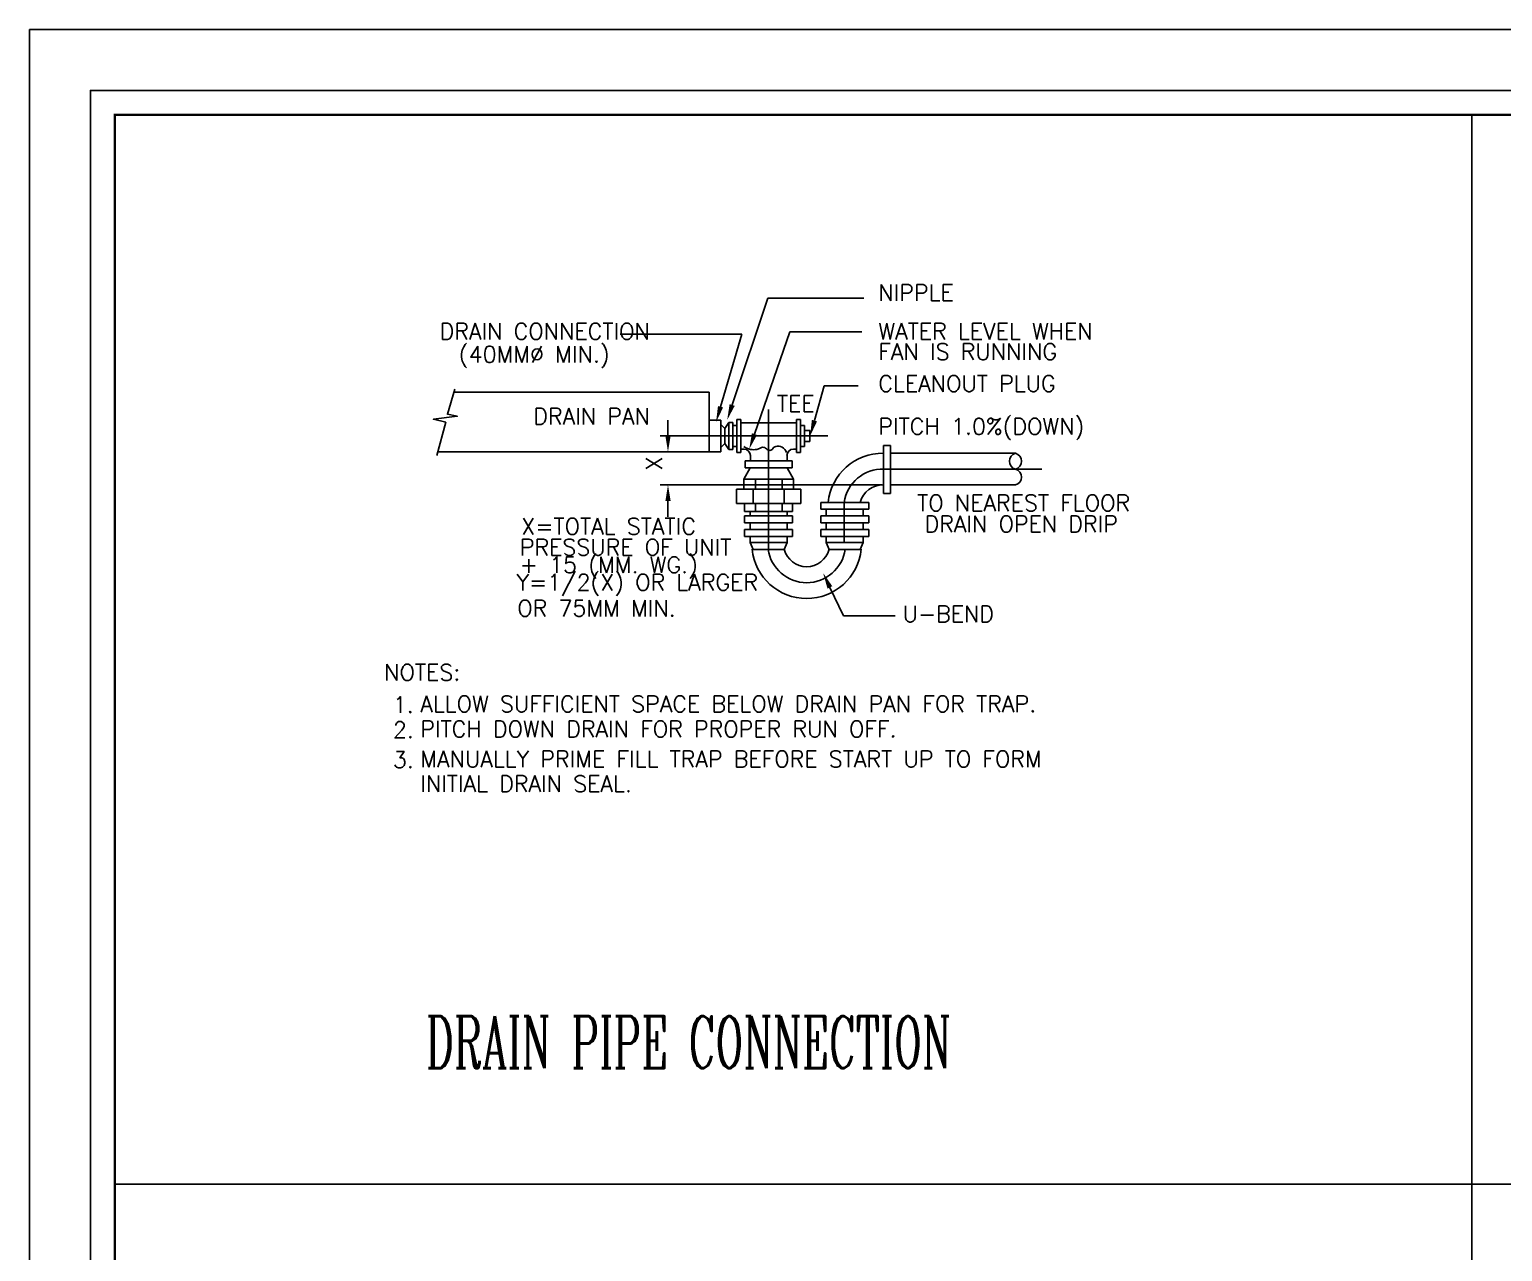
# Model space of a CAD drawing. Extents: x -730 to 2784, y 160 to 852.
# Drawn here: x -729.91 to -718.36, y 188.6 to 198.18 of the extents above; entities that cross this region are included whole.
import ezdxf

# ---------------------------------------------------------------- set-up
doc = ezdxf.new("R2010")
doc.units = 0
doc.header["$MEASUREMENT"] = 0
doc.linetypes.add('CENTER', pattern=[50.8, 31.75, -6.35, 6.35, -6.35])
for name, color, linetype in [('13_AC-DETAIL', 5, 'Continuous'), ('D-TEXT', 14, 'Continuous'), ('fram', 252, 'Continuous'), ('M_HV_TABLE', 140, 'Continuous'), ('M_HV_TEXT', 7, 'Continuous'), ('PATHS', 21, 'Continuous'), ('T-TEXT', 3, 'Continuous'), ('WALL', 4, 'Continuous')]:
    doc.layers.add(name, color=color, linetype=linetype)
doc.styles.add('AC', font='romans.shx', dxfattribs={"height": 0.2})
doc.styles.add('MOST', font='romanc.shx')

msp = doc.modelspace()

# ---------------------------------------------------------------- linework, layer by layer
at = {"layer": '13_AC-DETAIL', "color": 2}
for p, q in [((-726.58, 195.332), (-724.581, 195.332)), ((-724.581, 195.332), (-724.581, 194.865)), ((-724.581, 195.114), (-724.488, 195.114)), ((-724.488, 195.114), (-724.488, 194.865)), ((-724.363, 195.118), (-724.332, 195.118)), ((-724.363, 195.118), (-724.363, 194.86)), ((-724.332, 195.118), (-724.332, 194.86)), ((-723.865, 195.118), (-723.896, 195.118)), ((-723.896, 195.118), (-723.896, 194.86)), ((-723.865, 195.118), (-723.865, 194.86)), ((-724.488, 195.079), (-724.457, 195.047)), ((-724.457, 195.047), (-724.425, 195.095)), ((-724.457, 195.047), (-724.457, 194.931)), ((-724.425, 195.095), (-724.394, 195.095)), ((-724.425, 195.095), (-724.425, 194.884)), ((-724.394, 195.095), (-724.394, 194.884)), ((-724.394, 195.071), (-724.363, 195.071)), ((-724.332, 195.092), (-723.896, 195.092)), ((-723.834, 195.071), (-723.865, 195.071)), ((-723.834, 195.071), (-723.834, 194.907)), ((-723.834, 195.032), (-723.79, 195.032)), ((-723.79, 195.032), (-723.79, 194.946)), ((-724.488, 194.899), (-724.457, 194.931)), ((-724.457, 194.931), (-724.425, 194.884)), ((-724.425, 194.884), (-724.394, 194.884)), ((-724.394, 194.907), (-724.363, 194.907)), ((-724.332, 194.886), (-724.308, 194.886)), ((-723.92, 194.886), (-723.896, 194.886)), ((-723.834, 194.907), (-723.865, 194.907)), ((-723.834, 194.946), (-723.79, 194.946)), ((-723.215, 194.913), (-723.215, 194.538)), ((-723.215, 194.913), (-723.16, 194.913)), ((-723.16, 194.913), (-723.16, 194.538)), ((-726.707, 194.865), (-724.488, 194.865)), ((-724.363, 194.86), (-724.332, 194.86)), ((-724.299, 194.738), (-724.299, 194.793)), ((-724.299, 194.793), (-723.929, 194.793)), ((-724.257, 194.793), (-724.257, 194.835)), ((-723.97, 194.793), (-723.97, 194.835)), ((-723.929, 194.738), (-723.929, 194.793)), ((-723.865, 194.86), (-723.896, 194.86)), ((-723.16, 194.854), (-722.179, 194.854)), ((-724.259, 194.738), (-724.309, 194.651)), ((-724.309, 194.651), (-724.309, 194.573)), ((-723.919, 194.651), (-724.309, 194.651)), ((-724.299, 194.738), (-723.929, 194.738)), ((-724.218, 194.651), (-724.218, 194.573)), ((-724.009, 194.651), (-724.009, 194.573)), ((-723.969, 194.738), (-723.919, 194.651)), ((-723.919, 194.651), (-723.919, 194.573)), ((-724.366, 194.573), (-724.366, 194.459)), ((-724.366, 194.573), (-723.862, 194.573)), ((-724.236, 194.459), (-724.236, 194.573)), ((-723.992, 194.459), (-723.992, 194.573)), ((-723.862, 194.573), (-723.862, 194.459)), ((-723.215, 194.538), (-723.16, 194.538)), ((-723.16, 194.605), (-722.179, 194.605)), ((-723.862, 194.459), (-724.366, 194.459)), ((-724.302, 194.459), (-724.302, 194.397)), ((-724.218, 194.397), (-724.218, 194.459)), ((-724.009, 194.397), (-724.009, 194.459)), ((-723.926, 194.459), (-723.926, 194.397)), ((-723.706, 194.468), (-723.33, 194.468)), ((-723.706, 194.468), (-723.706, 194.414)), ((-723.33, 194.468), (-723.33, 194.414)), ((-723.926, 194.397), (-724.302, 194.397)), ((-724.302, 194.362), (-724.302, 194.308)), ((-723.926, 194.362), (-724.302, 194.362)), ((-723.926, 194.308), (-724.302, 194.308)), ((-724.259, 194.397), (-724.259, 194.362)), ((-724.259, 194.308), (-724.259, 194.257)), ((-723.969, 194.397), (-723.969, 194.362)), ((-723.969, 194.308), (-723.969, 194.257)), ((-723.926, 194.362), (-723.926, 194.308)), ((-723.706, 194.414), (-723.33, 194.414)), ((-723.706, 194.362), (-723.706, 194.308)), ((-723.706, 194.362), (-723.33, 194.362)), ((-723.706, 194.308), (-723.33, 194.308)), ((-723.663, 194.414), (-723.663, 194.362)), ((-723.663, 194.308), (-723.663, 194.257)), ((-723.373, 194.414), (-723.373, 194.362)), ((-723.373, 194.308), (-723.373, 194.257)), ((-723.33, 194.362), (-723.33, 194.308)), ((-724.302, 194.257), (-724.302, 194.202)), ((-723.926, 194.257), (-724.302, 194.257)), ((-723.926, 194.202), (-724.302, 194.202)), ((-724.259, 194.202), (-724.259, 194.155)), ((-723.969, 194.202), (-723.969, 194.155)), ((-723.926, 194.257), (-723.926, 194.202)), ((-723.706, 194.257), (-723.706, 194.202)), ((-723.706, 194.257), (-723.33, 194.257)), ((-723.706, 194.202), (-723.33, 194.202)), ((-723.663, 194.202), (-723.663, 194.155)), ((-723.373, 194.202), (-723.373, 194.155)), ((-723.33, 194.257), (-723.33, 194.202)), ((-723.969, 194.155), (-724.259, 194.155)), ((-724.259, 194.155), (-724.236, 194.1)), ((-723.992, 194.1), (-724.244, 194.1)), ((-723.969, 194.155), (-723.992, 194.1)), ((-723.663, 194.155), (-723.64, 194.1)), ((-723.663, 194.155), (-723.373, 194.155)), ((-723.388, 194.1), (-723.64, 194.1)), ((-723.64, 194.1), (-723.388, 194.1)), ((-723.373, 194.155), (-723.396, 194.1))]:
    msp.add_line(p, q, dxfattribs=at)
at = {"layer": '13_AC-DETAIL', "color": 2, "linetype": 'CENTER'}
for p, q in [((-724.114, 195.196), (-724.114, 194.1)), ((-724.965, 194.989), (-723.651, 194.989)), ((-723.215, 194.729), (-721.973, 194.729)), ((-723.523, 194.468), (-723.523, 194.155))]:
    msp.add_line(p, q, dxfattribs=at)
at = {"layer": '13_AC-DETAIL', "color": 2}
msp.add_lwpolyline([(-726.573, 195.355), (-726.631, 195.159), (-726.554, 195.143), (-726.741, 195.12), (-726.644, 195.096), (-726.715, 194.836)], dxfattribs=at)
for centre, radius, start, end in [((-724.308, 194.835), 0.0508, 0, 90), ((-723.92, 194.835), 0.0508, 90, 180), ((-723.22, 194.424), 0.43, 89.3017, 174.0353), ((-722.163, 194.791), 0.0645, 105.0865, 254.9135), ((-722.196, 194.791), 0.0645, 285.0865, 74.9135), ((-722.196, 194.667), 0.0643, 285.0865, 74.9135), ((-723.22, 194.424), 0.181, 88.3449, 165.7422), ((-723.816, 194.145), 0.43, 185.9647, 354.0353), ((-723.816, 194.145), 0.181, 194.2578, 345.7422)]:
    msp.add_arc(centre, radius, start, end, dxfattribs=at)
at = {"layer": '13_AC-DETAIL', "color": 2, "linetype": 'CENTER'}
for centre, start, end in [((-723.22, 194.424), 88.3449, 171.6028), ((-723.816, 194.145), 188.3972, 351.6028)]:
    msp.add_arc(centre, 0.306, start, end, dxfattribs=at)
at = {"layer": 'D-TEXT', "color": 2, "linetype": 'ByBlock'}
msp.add_line((-724.617, 194.865), (-724.965, 194.865), dxfattribs=at)
at = {"layer": 'D-TEXT', "color": 2}
msp.add_lwpolyline([(-723.974, 194.86, 0.184736), (-724.008, 194.901, 0.197139), (-724.058, 194.907, 0.197021), (-724.082, 194.889, -0.250281), (-724.103, 194.876, -0.233896), (-724.132, 194.888, 0.245201), (-724.161, 194.9, 0.100553), (-724.18, 194.893, -0.074276), (-724.206, 194.884, -0.109096), (-724.257, 194.884, -0.097483), (-724.309, 194.907)], format="xyb", dxfattribs=at)
at = {"layer": 'fram'}
msp.add_line((-665.384, 197.698), (-729.43, 197.698), dxfattribs=at)
for points in [[(-729.907, 198.175), (-664.907, 198.175), (-664.907, 160.175), (-729.907, 160.175)], [(-672.961, 197.698), (-729.43, 197.698), (-729.43, 160.652), (-672.961, 160.652)]]:
    msp.add_lwpolyline(points, close=True, dxfattribs=at)
at = {"layer": 'M_HV_TABLE', "color": 7, "ltscale": 50}
msp.add_line((-673.153, 189.123), (-729.238, 189.123), dxfattribs=at)
at = {"layer": 'PATHS', "linetype": 'Continuous'}
msp.add_line((-718.604, 197.506), (-718.604, 160.844), dxfattribs=at)
at = {"layer": 'T-TEXT', "color": 7, "linetype": 'Continuous'}
for p, q in [((-724.4, 195.232), (-724.121, 196.069)), ((-724.121, 196.069), (-723.369, 196.069)), ((-724.225, 195.004), (-723.948, 195.804)), ((-723.948, 195.804), (-723.384, 195.804)), ((-724.324, 195.787), (-725.278, 195.787)), ((-724.491, 195.217), (-724.324, 195.787)), ((-723.755, 195.109), (-723.678, 195.381)), ((-723.678, 195.381), (-723.413, 195.381)), ((-724.903, 194.989), (-724.903, 195.114)), ((-723.223, 194.605), (-724.965, 194.605)), ((-724.903, 194.48), (-724.903, 194.356)), ((-723.634, 193.802), (-723.528, 193.579)), ((-723.528, 193.579), (-723.123, 193.579))]:
    msp.add_line(p, q, dxfattribs=at)
for points in [[(-722.309, 194.923, 0, 0.0623, 0), (-722.452, 194.923, 0, 0, 0), (-722.897, 194.923, 0, 0, 0)], [(-721.528, 194.729, 0, 0.0623, 0), (-721.671, 194.729, 0, 0, 0), (-722.116, 194.729, 0, 0, 0)]]:
    msp.add_lwpolyline(points, format="xyseb", dxfattribs=at)
for points in [[(-724.38, 195.225), (-724.42, 195.238), (-724.439, 195.114)], [(-724.471, 195.212), (-724.511, 195.223), (-724.526, 195.098)], [(-723.735, 195.103), (-723.775, 195.115), (-723.789, 194.989)], [(-724.205, 194.997), (-724.245, 195.01), (-724.266, 194.886)], [(-724.882, 194.989), (-724.923, 194.989), (-724.903, 194.865)], [(-724.882, 194.48), (-724.923, 194.48), (-724.903, 194.605)], [(-723.653, 193.793), (-723.615, 193.811), (-723.687, 193.915)]]:
    msp.add_solid(points, dxfattribs=at)
at = {"layer": 'WALL', "linetype": 'Continuous'}
msp.add_lwpolyline([(-673.153, 197.506, 0.0192, 0.0192, 0), (-729.238, 197.506, 0.0192, 0.0192, 0), (-729.238, 160.844, 0.0192, 0.0192, 0), (-673.153, 160.844, 0.0192, 0.0192, 0)], format="xyseb", close=True, dxfattribs=at)

# ---------------------------------------------------------------- texts
at = {"layer": 'M_HV_TEXT', "color": 6, "style": 'MOST', "width": 0.574045}
msp.add_text('DRAIN PIPE CONNECTION', height=0.40635, dxfattribs=at).set_placement((-726.801, 190.034))
at = {"layer": 'T-TEXT', "color": 7, "linetype": 'Continuous', "style": 'AC'}
for s, height, p in [('NIPPLE', 0.1277, (-723.254, 196.048)), ('DRAIN CONNECTION', 0.12769, (-726.692, 195.745)), ('WATER LEVEL WHEN', 0.12769, (-723.254, 195.746)), ('(40MM%%C MIN.)', 0.12769, (-726.542, 195.565)), ('FAN IS RUNNING', 0.12769, (-723.254, 195.586)), ('CLEANOUT PLUG', 0.12769, (-723.254, 195.336)), ('TEE', 0.1277, (-724.049, 195.179)), ('DRAIN PAN', 0.1277, (-725.958, 195.08)), ('PITCH 1.0%(DOWN)', 0.12769, (-723.254, 195)), ('TO NEAREST FLOOR', 0.12769, (-722.95, 194.4)), ('X=TOTAL STATIC', 0.12769, (-726.052, 194.217)), ('DRAIN OPEN DRIP', 0.12769, (-722.892, 194.235)), ('PRESSURE OF UNIT', 0.12769, (-726.064, 194.053)), ('+ 15 (MM. WG.)', 0.12769, (-726.064, 193.915)), ('Y=1/2(X) OR LARGER', 0.12769, (-726.09, 193.778)), ('OR 75MM MIN. ', 0.12769, (-726.084, 193.575)), ('U-BEND', 0.1277, (-723.064, 193.53)), ('NOTES:', 0.1277, (-727.127, 193.072)), ('1.', 0.1277, (-727.059, 192.819)), ('ALLOW SUFFICIENT SPACE BELOW DRAIN PAN FOR TRAP.', 0.12769, (-726.844, 192.825)), ('2.', 0.1277, (-727.059, 192.622)), ('PITCH DOWN DRAIN FOR PROPER RUN OFF.', 0.12769, (-726.844, 192.628)), ('3.', 0.1277, (-727.059, 192.387)), ('MANUALLY PRIME FILL TRAP BEFORE START UP TO FORM', 0.12769, (-726.844, 192.393)), ('INITIAL DRAIN SEAL.', 0.12769, (-726.844, 192.199))]:
    msp.add_text(s, height=height, dxfattribs=at).set_placement(p)
msp.add_text('X', height=0.128, rotation=90, dxfattribs=at).set_placement((-724.949, 194.718))

doc.saveas('drawing.dxf')
